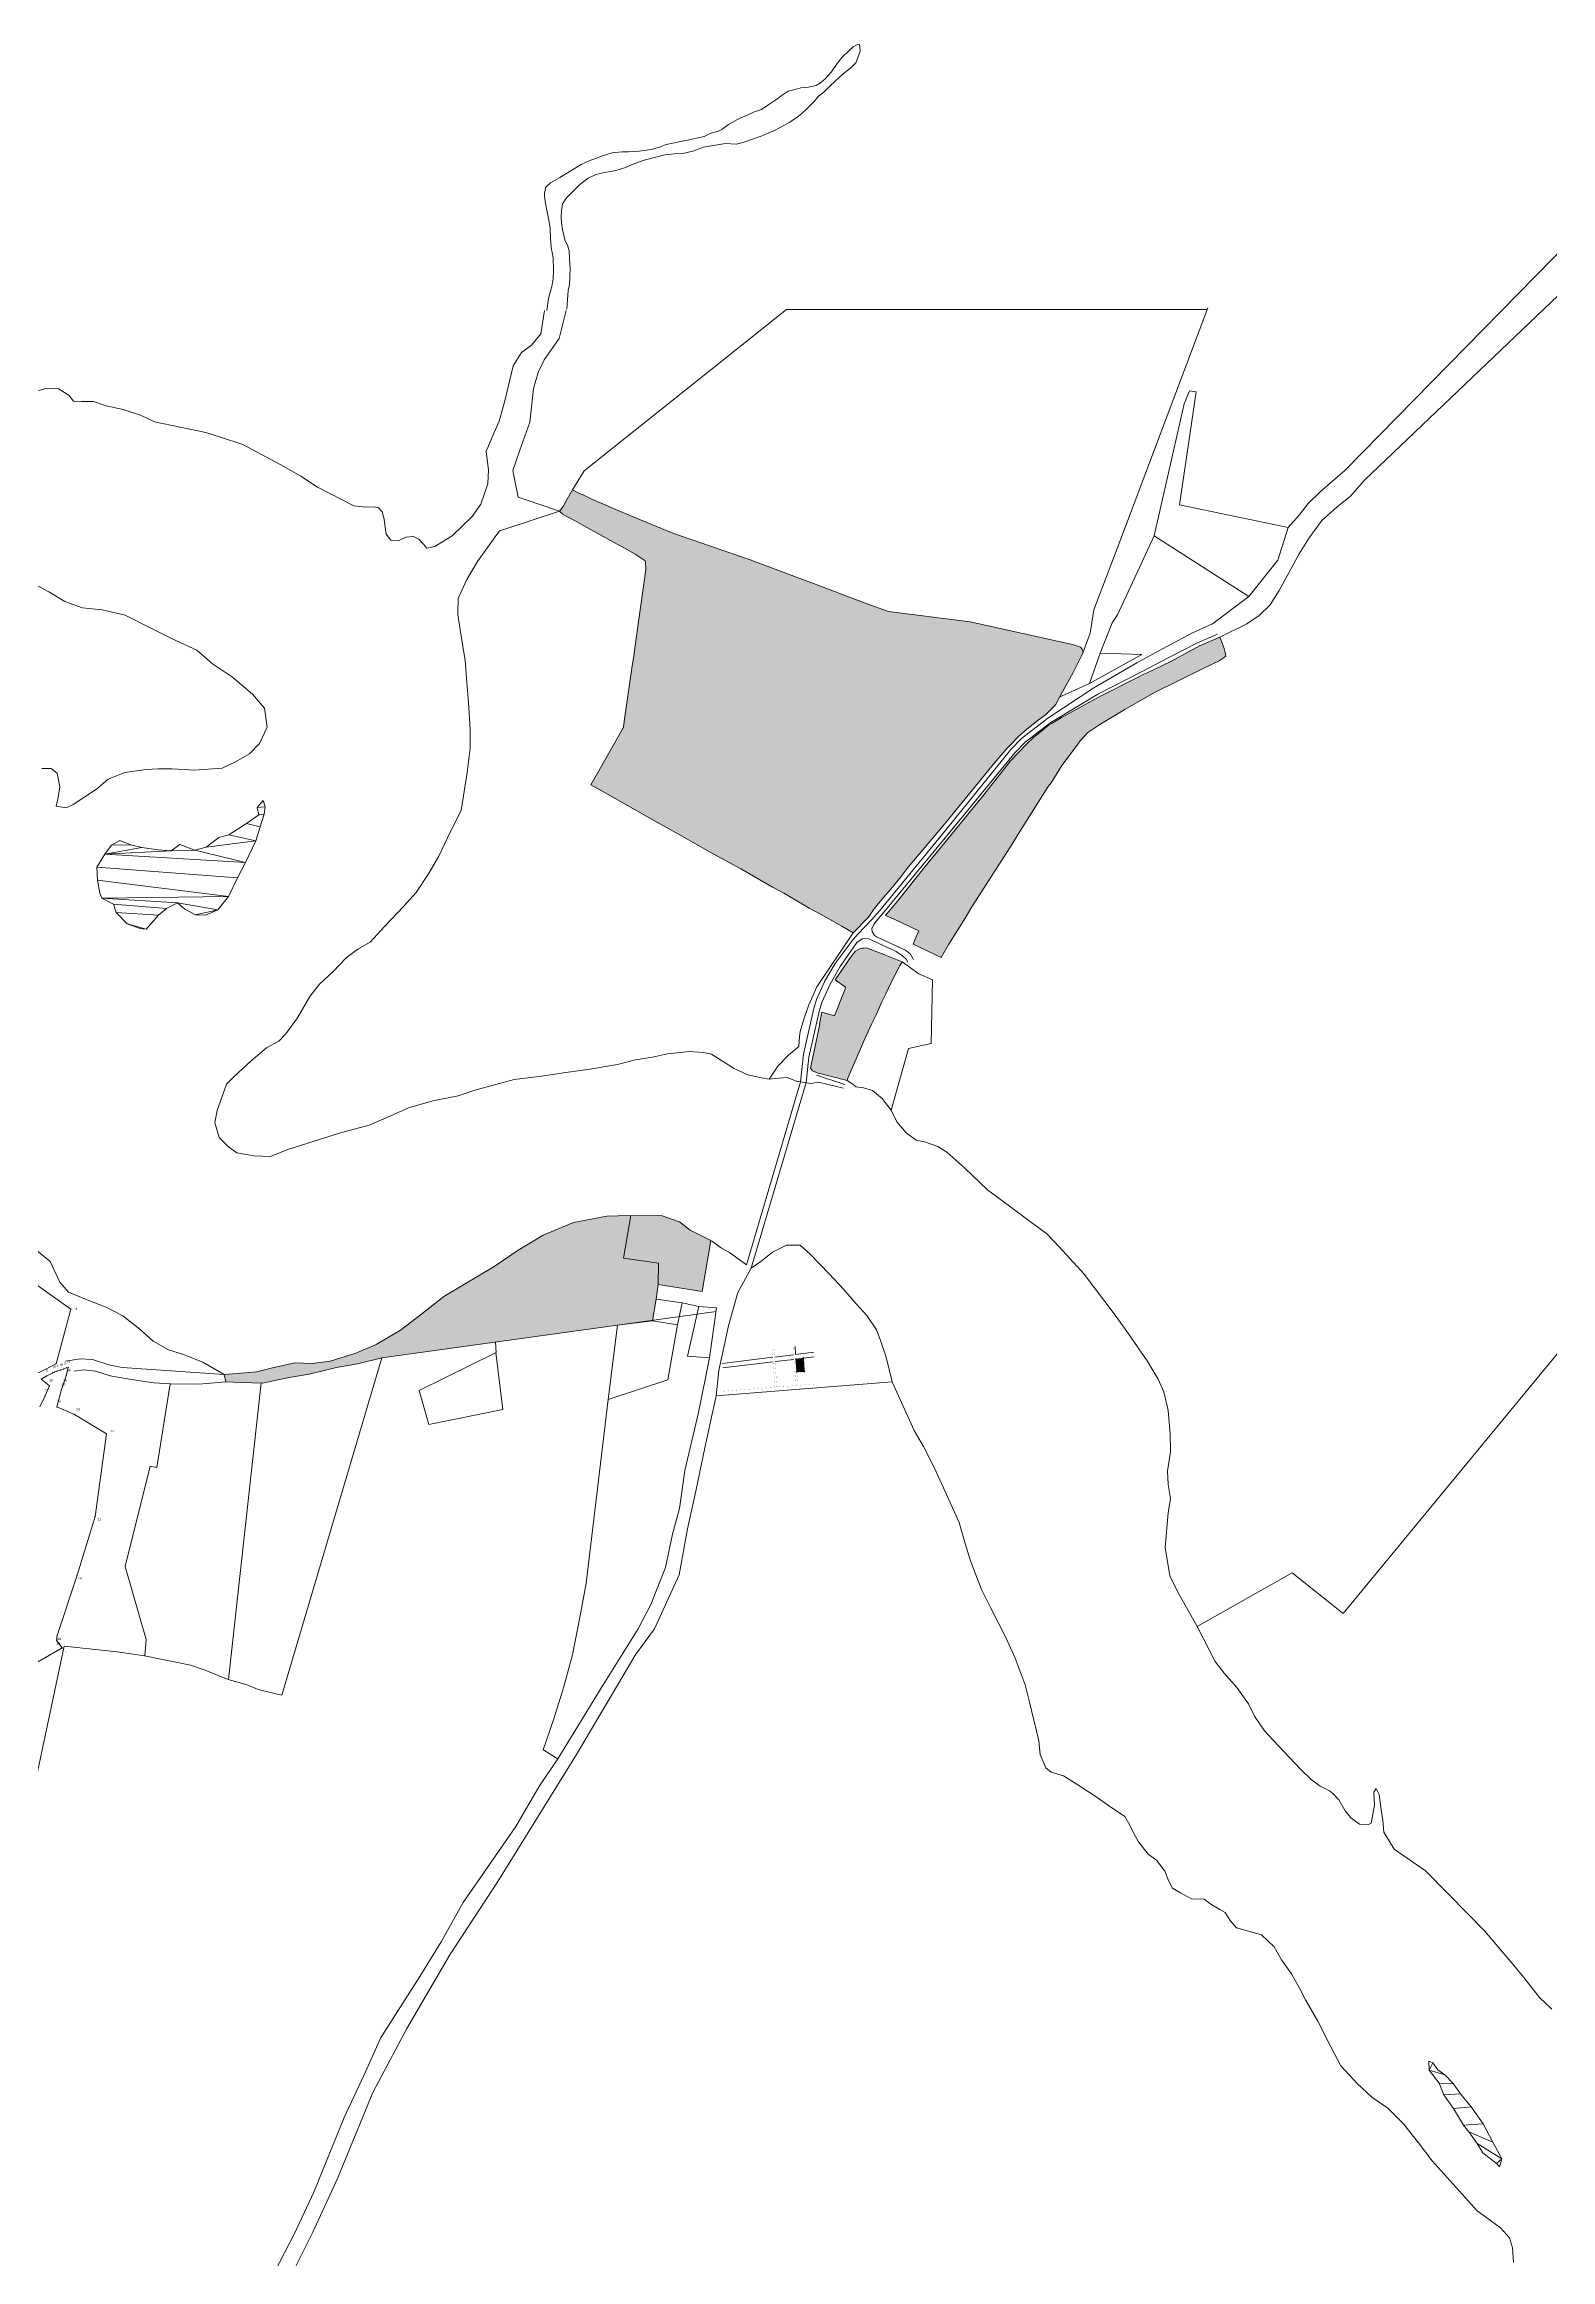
# Model space of a CAD drawing. Header units: millimetres. Extents: x 3522 to 28992, y 3906 to 26953.
# Drawn here: x 13922 to 15962, y 15112 to 18111 of the extents above; entities that cross this region are included whole.
import ezdxf
from ezdxf.enums import TextEntityAlignment as Align

# ---------------------------------------------------------------- set-up
doc = ezdxf.new("R2010")
doc.units = ezdxf.units.MM
for name, color, linetype in [('-2', 1, 'Continuous'), ('-3', 7, 'Continuous'), ('CVL_CUADCON_LIN', 8, 'Continuous'), ('CVL_CUADCON_TIT', 1, 'Continuous'), ('CVL_PUNTO', 250, 'Continuous'), ('CVL_PUNTO_NUM', 2, 'Continuous')]:
    doc.layers.add(name, color=color, linetype=linetype)
doc.styles.add('MONOTXT4', font='Monotxt4.shx')
doc.styles.get("Standard").update_dxf_attribs({"font": 'arial.ttf'})

msp = doc.modelspace()

# ---------------------------------------------------------------- hatches: boundary and pattern name
h = msp.add_hatch(color=7)
h.dxf.hatch_style = 1
h.paths.add_polyline_path([(15291.233, 17216.958), (15296.553, 17226.879), (15300.693, 17234.625), (15315.343, 17260.824), (15327.134, 17284.271), (15328.919, 17288.39), (15327.385, 17292.124), (15325.031, 17294.967), (15318.467, 17297.177), (15314.173, 17298.556), (15175.601, 17329.076), (15065.355, 17343.387), (15034.905, 17353.937), (14966.968, 17379.932), (14877.794, 17413.081), (14772.904, 17449.262), (14708.549, 17475.958), (14663.36, 17495.277), (14650.675, 17501.739), (14647.4, 17502.379), (14636.887, 17507.866), (14627.966, 17492.378), (14624.425, 17485.365), (14619.413, 17478.927), (14623.62, 17474.991), (14639.608, 17466.562), (14652.591, 17459.407), (14711.65, 17426.708), (14721.934, 17420.751), (14735.822, 17411.603), (14736.4, 17400.387), (14734.771, 17387.126), (14726.922, 17332.776), (14721.886, 17296.904), (14720.051, 17283.352), (14717.32, 17266.337), (14708.173, 17200.939), (14706.166, 17186.407), (14693.78, 17164.761), (14674.581, 17130.624), (14661.904, 17108.613), (14685.483, 17095.389), (14711.462, 17080.781), (14752.376, 17057.524), (14784.912, 17039.501), (14822.472, 17018.058), (14864.921, 16994.629), (14907.907, 16970.061), (14923.131, 16961.681), (14936.616, 16954.086), (14957.779, 16941.651), (14973.885, 16933.108), (15001.781, 16917.233), (15017.259, 16908.388), (15037.47, 16929.059), (15046.917, 16942.452), (15058.757, 16956.403), (15069.939, 16969.445), (15082.378, 16984.309), (15091.961, 16996.969), (15138.654, 17052.622), (15209.243, 17138.813), (15226.198, 17158.74), (15229.268, 17161.896), (15241.883, 17174.23), (15251.929, 17183.364), (15266.108, 17194.681), (15277.638, 17203.348), (15281.037, 17206.449)])
h.paths.add_polyline_path([(15051.676, 16804.193), (15056.215, 16814.613), (15061.445, 16825.626), (15064.561, 16832.177), (15073.689, 16850.948), (15080.867, 16864.377), (15083.504, 16869.07), (15058.734, 16878.629), (15035.468, 16887.778), (15029.306, 16887.11), (15026.453, 16886.282), (15023.448, 16885.139), (15020.339, 16883.226), (15017.779, 16880.128), (15014.335, 16875.912), (14993.048, 16844.528), (15006.981, 16834.686), (15005.758, 16830.922), (14992.136, 16795.811), (14974.954, 16800.96), (14971.721, 16784.369), (14972.308, 16784.473), (14959.607, 16725.063), (14962.358, 16721.174), (14965.888, 16719.743), (14968.506, 16718.714), (15009.017, 16708.252), (15010.089, 16711.61), (15031.049, 16760.611), (15042.213, 16784.546), (15048.308, 16796.925)])
at = {"lineweight": 9}
h = msp.add_hatch(color=7, dxfattribs=at)
h.dxf.hatch_style = 1
h.paths.add_polyline_path([(15234.119, 17030.39), (15240.979, 17041.948), (15281.581, 17106.072), (15285.365, 17111.442), (15300.081, 17134.534), (15320.654, 17162.472), (15324.811, 17168.039), (15335.253, 17179.526), (15351.359, 17190.231), (15385.067, 17210.687), (15425.293, 17233.369), (15491.532, 17266.15), (15512.992, 17276.348), (15517.33, 17278.945), (15519.894, 17280.919), (15522.186, 17282.796), (15521.322, 17287.791), (15519.983, 17293.101), (15515.695, 17303.791), (15513.805, 17308.436), (15486.196, 17296.563), (15447.505, 17275.535), (15415.688, 17259.977), (15411.124, 17258.404), (15402.63, 17254.027), (15350.617, 17227.591), (15299.527, 17199.798), (15286.233, 17191.706), (15281.522, 17188.822), (15270, 17179.47), (15261.893, 17172.887), (15251.397, 17163.322), (15230.504, 17141.072), (15194.297, 17095.14), (15159.877, 17053.195), (15114.629, 16997.776), (15079.012, 16953.24), (15061.28, 16931.609), (15068.93, 16928.644), (15075.494, 16925.503), (15091.865, 16917.508), (15106.408, 16910.714), (15102.375, 16901.882), (15098.653, 16892.956), (15136.408, 16874.897), (15146.919, 16893.011), (15169.03, 16928.232), (15178.229, 16943.386)])
h = msp.add_hatch(color=9, dxfattribs=at)
h.dxf.hatch_style = 1
h.paths.add_polyline_path([(14753.004, 16432.146), (14753.766, 16461.115), (14706.295, 16467.66), (14715.905, 16525.594), (14683.411, 16524.556), (14638.602, 16515.825), (14597.277, 16498.674), (14563.296, 16478.404), (14531.08, 16456.592), (14462.607, 16415.802), (14433.174, 16392.439), (14404.006, 16370.344), (14371.302, 16350.824), (14343.75, 16339.136), (14308.832, 16328.025), (14284.408, 16325.203), (14260.779, 16326.187), (14230.728, 16319.351), (14208.823, 16313.965), (14182.876, 16311.412), (14165.073, 16310.053), (14167.528, 16300.117), (14188.106, 16299.162), (14217.33, 16298.634), (14253.233, 16306.178), (14280.212, 16310.5), (14317.399, 16319.557), (14345.656, 16324.63), (14379.024, 16332.96), (14745.56, 16383.54), (14750.286, 16412.092)])
h.paths.add_polyline_path([(14824.284, 16491.53), (14796.6, 16505.45), (14781.958, 16516.771), (14757.125, 16525.391), (14734.248, 16525.097), (14715.89, 16525.501), (14706.295, 16467.66), (14753.766, 16461.115), (14753.004, 16432.146), (14812.901, 16422.435)])
at = {"layer": 'CVL_CUADCON_LIN', "linetype": 'ByBlock', "lineweight": 0, "ltscale": 0.5}
h = msp.add_hatch(dxfattribs=at)
h.set_pattern_fill('ANSI31', color=1, scale=10, style=0)
h.set_pattern_definition([(45, (-606444.737, -1322990.9041), (-0.8838834765, 0.8838834765), [])])
h.paths.add_polyline_path([(14941.006, 16313.678), (14939.742, 16331.002), (14949.858, 16332.23), (14951.142, 16314.216)])

# ---------------------------------------------------------------- linework, layer by layer
at = {"layer": '-2', "color": 1, "linetype": 'ByBlock', "lineweight": 0}
for p, q in [((15553.139, 17363.589), (15424.999, 17445.617)), ((15553.139, 17363.589), (15504.161, 17326.652, 34.969)), ((15328.919, 17288.39), (15338.19, 17313.749)), ((15351.679, 17286.934), (15337.338, 17245.637)), ((15408.339, 17284.879), (15337.338, 17245.637)), ((15408.339, 17284.879), (15351.679, 17286.934)), ((15337.338, 17245.637), (15299.574, 17228.707)), ((15106.165, 16852.809), (15083.504, 16869.07)), ((14745.455, 16382.906), (14750.286, 16412.092)), ((14750.286, 16412.092), (14753.004, 16432.146)), ((14785.572, 16407.186), (14750.286, 16412.092)), ((14379.024, 16332.96), (14831.528, 16395.403)), ((14698.129, 16376.995), (14745.455, 16382.906)), ((14745.455, 16382.906), (14779.466, 16377.504)), ((14779.466, 16377.504), (14785.572, 16407.186)), ((14808.148, 16402.145), (14785.572, 16407.186)), ((14832.28, 16400.649), (14808.148, 16402.145)), ((14832.28, 16400.649), (14822.534, 16332.62)), ((14532.61, 16354.154), (14533.872, 16340.152)), ((14685.554, 16276.204), (14698.129, 16376.995)), ((13950.467, 16328.33), (13970.319, 16331.448)), ((13970.319, 16331.448), (13986.831, 16330.531)), ((13986.831, 16330.531), (14009.133, 16323.205)), ((14009.133, 16323.205), (14026.894, 16319.735)), ((14026.894, 16319.735), (14165.073, 16310.053)), ((13962.037, 16314.496), (13975.272, 16316.66)), ((13975.272, 16316.66), (13990.759, 16314.735)), ((13990.759, 16314.735), (14010.781, 16308.193)), ((14010.781, 16308.193), (14034.128, 16304.162)), ((14034.128, 16304.162), (14051.387, 16301.459)), ((14051.387, 16301.459), (14070.174, 16298.995)), ((14070.174, 16298.995), (14093.035, 16297.51)), ((14165.073, 16310.053), (14167.528, 16300.117)), ((14171.223, 15897.109), (14215.556, 16298.666)), ((14831.743, 16281.444), (15070.31, 16300.053))]:
    msp.add_line(p, q, dxfattribs=at)
for points in [[(15988.632, 17844.926), (15683.495, 17534.193), (15650.205, 17505.782), (15633.798, 17489.669), (15621.202, 17473.519), (15606.317, 17457.137)], [(15992.264, 17789.83), (15710.069, 17521.235), (15690.817, 17499.556), (15672.385, 17484.478), (15652.149, 17466.621), (15635.167, 17442.887), (15621.251, 17421.158), (15594.132, 17371.847), (15582.016, 17352.389), (15567.403, 17338.038), (15550.527, 17326.503), (15513.805, 17308.436)], [(14927.169, 17752.022), (14652.864, 17533.675), (14636.887, 17507.866)], [(15497.573, 17754.309), (15383.364, 17451.091), (15343.297, 17345.473), (15338.19, 17313.749)], [(15606.317, 17457.137), (15459.169, 17487.491), (15481.863, 17640.802), (15472.723, 17641.904), (15465.705, 17624.177), (15424.999, 17445.617)], [(14563.575, 17497.929), (14619.413, 17478.927)], [(15424.999, 17445.617), (15375.263, 17338.82), (15368.049, 17327.703), (15351.679, 17286.934)], [(15606.317, 17457.137), (15592.71, 17412.529), (15553.139, 17363.589)], [(15299.574, 17228.707), (15296.493, 17226.767)], [(15017.259, 16908.388), (14968.253, 16835.037), (14957.111, 16810.74), (14950.332, 16791.232), (14945.61, 16774.5), (14944.79, 16767.899), (14943.655, 16754.438), (14929.825, 16742.367), (14915.207, 16727.508), (14903.617, 16710.078)], [(15124.646, 16844.502), (15123.128, 16758.35), (15092.314, 16751.522), (15068.706, 16667.864)], [(15106.165, 16852.809), (15124.646, 16844.502)], [(14753.004, 16432.146), (14753.766, 16461.115), (14706.295, 16467.66), (14715.89, 16525.501)], [(14753.004, 16432.146), (14812.901, 16422.435), (14824.284, 16491.531)], [(14879.26, 16454.094), (14860.924, 16420.969), (14848.585, 16376.095), (14835.094, 16315.727), (14831.743, 16281.444)], [(14779.466, 16377.504), (14766.103, 16302.901), (14685.554, 16276.204)], [(14808.148, 16402.145), (14793.071, 16334.929), (14822.534, 16332.62)], [(14939.287, 16337.242), (14938.497, 16348.075)], [(15994.718, 16367.109), (15681.11, 15986.779), (15611.952, 16041.821), (15483.469, 15968.804)], [(14170.857, 15897.214), (14196.463, 15889.857), (14211.15, 15883.619), (14243.361, 15875.947), (14378.644, 16332.865)], [(14217.33, 16298.634), (14253.233, 16306.178), (14280.212, 16310.5), (14317.399, 16319.557), (14345.656, 16324.63), (14379.024, 16332.96)], [(14533.872, 16340.152), (14429.213, 16288.517), (14442.533, 16242.386), (14542.598, 16262.8), (14533.258, 16339.849)], [(14822.534, 16332.62), (14807.905, 16258.537), (14789.173, 16180.171), (14782.112, 16128.639), (14772.658, 16093.905), (14762.858, 16048.754), (14743.359, 15998.863), (14726.041, 15965.982), (14678.609, 15889.918), (14617.241, 15789.838)], [(14840.016, 16325.186), (14908.279, 16333.477)], [(14840.77, 16318.982), (14908.734, 16327.236)], [(14910.963, 16333.802), (14936.604, 16336.916)], [(14911.418, 16327.562), (14937.059, 16330.676)], [(14929.369, 16336.038), (14936.604, 16336.916)], [(14939.287, 16337.242), (14963.878, 16340.229)], [(14940.969, 16314.176), (14939.678, 16331.887)], [(14940.238, 16331.062), (14964.333, 16333.988)], [(14949.893, 16331.731), (14951.106, 16314.715)], [(14057.571, 15929.226), (14059.755, 15951.377), (14031.137, 16050.012), (14064.862, 16185.936), (14073.997, 16184.325), (14092.247, 16297.561)], [(14093.035, 16297.51), (14131.411, 16297.151), (14167.528, 16300.117), (14188.106, 16299.162), (14217.33, 16298.634)], [(14831.743, 16281.444), (14816.383, 16210.926), (14804.178, 16152.325), (14792.8, 16101.088), (14781.58, 16038.919), (14748.152, 15965.775), (14722.945, 15931.697), (14642.454, 15795.703), (14535.724, 15623.861), (14470.805, 15524.577), (14412.743, 15424.72), (14366.743, 15338.222), (14318.7, 15221.495), (14285.276, 15148.859), (14256.043, 15090.418)], [(14685.554, 16276.204), (14655.671, 16027.644), (14648.212, 15988.57), (14637.03, 15930.722), (14624.693, 15886.102), (14611.87, 15844.029), (14597.522, 15801.969), (14617.302, 15789.938)], [(12731.211, 14990.314), (12837.304, 14973.561), (12892.509, 15298.392), (13273.919, 15230.514), (13604.997, 15625.458), (13877.559, 15607.909), (13948.354, 15942.507), (14020.466, 15934.461), (14057.274, 15929.287)], [(14057.274, 15929.287), (14119.686, 15916.502), (14139.453, 15909.963), (14170.857, 15897.214)], [(14617.241, 15789.838), (14592.268, 15753.471), (14560.269, 15698.359), (14488.96, 15595.068), (14459.014, 15542.225), (14430.387, 15494.962), (14377.045, 15411.583), (14357.338, 15367.032), (14327.559, 15304.275), (14286.77, 15203.239), (14260.352, 15147.059), (14219.761, 15068.644), (14191.895, 15021.119), (14121.487, 14904.602), (14078.52, 14845.019), (14053.895, 14819.323), (14029.17, 14782.19), (14017.069, 14764.511), (13998.981, 14730.621), (13989.054, 14699.958), (13977.299, 14663.721), (13962.918, 14617.849), (13945.672, 14564.125)]]:
    msp.add_lwpolyline(points, dxfattribs=at)
for points, elevation in [([(14978.842, 16842.53), (14967.669, 16817.909), (14963.897, 16805.916), (14949.878, 16743.856), (14945.989, 16706.546)], 35.517), ([(14985.957, 16838.464), (14974.783, 16813.843), (14971.012, 16801.849), (14956.993, 16739.789), (14953.402, 16705.344)], 35.328)]:
    msp.add_lwpolyline(points, dxfattribs=dict(at, elevation=elevation))
at = {"layer": '-2', "color": 1, "linetype": 'ByBlock', "lineweight": 0, "const_width": 0.1, "flags": 128}
for points in [[(14935.814, 16347.749), (14936.604, 16336.916)], [(14907.489, 16344.309), (14908.279, 16333.477)], [(14908.734, 16327.236), (14911.231, 16293)], [(14910.173, 16344.635), (14910.963, 16333.802)], [(14911.418, 16327.562), (14913.923, 16293.21)], [(14937.059, 16330.676), (14939.645, 16295.216)], [(14911.231, 16293), (14838.003, 16287.288)], [(14911.231, 16293), (14838.003, 16287.288)], [(14939.645, 16295.216), (14913.923, 16293.21)], [(14941.006, 16313.678), (14942.337, 16295.426)], [(14968.058, 16297.433), (14942.337, 16295.426)]]:
    msp.add_lwpolyline(points, dxfattribs=at)
msp.add_lwpolyline([(14941.006, 16313.678), (14939.742, 16331.002), (14949.858, 16332.23), (14951.142, 16314.216)], close=True, dxfattribs=at)
at = {"layer": '-2', "color": 1, "linetype": 'ByBlock', "lineweight": 0}
for centre in [(14939.742, 16331.002), (14949.858, 16332.23)]:
    msp.add_circle(centre, 0.5, dxfattribs=at)
for p in [(14939.742, 16331.002), (14949.858, 16332.23)]:
    msp.add_point(p, dxfattribs=at)
at = {"layer": '-3', "color": 1, "linetype": 'ByBlock', "lineweight": 0}
msp.add_line((14556.034, 17534.327), (14563.575, 17497.929), dxfattribs=at)
for points in [[(14602.166, 17750.719), (14604.461, 17766.87), (14609.296, 17783.12), (14611.081, 17794.038), (14611.343, 17805.973), (14611.1, 17821.972), (14608.317, 17836.449), (14607.055, 17848.132), (14606.811, 17862.353), (14604.535, 17875.306), (14602.763, 17884.449), (14600.486, 17895.624), (14599.223, 17905.783), (14599.226, 17909.846), (14600.755, 17917.971), (14607.106, 17923.554), (14620.06, 17930.655), (14640.635, 17943.338), (14649.017, 17948.411), (14660.446, 17953.736), (14667.557, 17956.017), (14677.716, 17960.073), (14690.668, 17964.127), (14704.38, 17965.641), (14713.013, 17965.635), (14727.486, 17966.641), (14743.483, 17968.915), (14754.911, 17971.954), (14764.054, 17975.503), (14790.718, 17981.071), (14815.604, 17986.133), (14823.731, 17990.444), (14835.921, 17994.245), (14839.477, 17996.02), (14848.368, 18002.617), (14863.608, 18011.24), (14874.021, 18015.042), (14882.149, 18019.354), (14893.323, 18022.901), (14903.23, 18029.751), (14912.629, 18036.093), (14921.012, 18042.436), (14929.14, 18047.763), (14936.759, 18049.535), (14946.409, 18052.068), (14954.534, 18052.824), (14967.231, 18055.609), (14972.819, 18059.16), (14979.17, 18064.234), (14988.064, 18074.132), (14995.434, 18085.047), (15002.55, 18093.676), (15011.188, 18102.558), (15017.285, 18107.633), (15023.127, 18110.93), (15025.413, 18111.182), (15026.426, 18107.118), (15026.676, 18102.039), (15024.386, 18095.438), (15021.08, 18086.298), (15014.474, 18079.954), (15003.804, 18071.328), (14993.387, 18061.685), (14985.511, 18054.326), (14977.635, 18046.459), (14970.522, 18040.877), (14964.423, 18033.771), (14954.515, 18023.874), (14947.655, 18017.276), (14941.05, 18011.948), (14930.381, 18005.099), (14919.205, 17999.012), (14908.791, 17993.686), (14900.664, 17990.391), (14892.791, 17986.587), (14867.902, 17978.224), (14859.268, 17976.199), (14844.289, 17976.971), (14814.324, 17971.913), (14800.102, 17966.336), (14786.643, 17963.298), (14774.709, 17963.052), (14762.267, 17961.537), (14734.333, 17954.446), (14721.635, 17949.884), (14707.412, 17944.053), (14695.73, 17940.252), (14681.002, 17937.723), (14668.812, 17934.684), (14658.399, 17929.867), (14646.968, 17921.494), (14639.091, 17913.12), (14628.928, 17903.223), (14623.591, 17895.1), (14622.061, 17885.705), (14621.802, 17878.087), (14622.304, 17869.452), (14623.567, 17860.31), (14625.339, 17852.182), (14626.859, 17846.594), (14630.661, 17837.703), (14632.434, 17831.607), (14633.189, 17820.687), (14633.942, 17808.497), (14633.679, 17795.292), (14633.165, 17786.15), (14631.382, 17777.771), (14629.588, 17752.632)], [(14599.058, 17750.706), (14594.255, 17719.265), (14581.667, 17703.878), (14567.854, 17693.84), (14556.765, 17675.643), (14545.423, 17628.472), (14537.812, 17601.092), (14527.7, 17578.311), (14519.913, 17559.829), (14523.509, 17535.14), (14522.325, 17516.088), (14512.935, 17488.724), (14501.35, 17471.803), (14473.925, 17445.625), (14460.125, 17437.112), (14450.415, 17431.103), (14439.977, 17429.167), (14435.447, 17434.293), (14428.897, 17440.963), (14421.815, 17444.842), (14411.384, 17443.669), (14401.689, 17439.439), (14391.017, 17439.793), (14384.733, 17447.731), (14383.067, 17460.71), (14381.863, 17468.346), (14379.155, 17478.285), (14374.116, 17483.415), (14368.539, 17484.993), (14357.352, 17484.589), (14340.848, 17486.523), (14291.759, 17511.384), (14269.272, 17526.591), (14241.956, 17541.843), (14190.35, 17569.523), (14160.19, 17579.21), (14140.422, 17585.749), (14070.906, 17599.872), (14051.923, 17608.946), (14028.607, 17616.535), (14005.268, 17621.583), (13988.038, 17627.59), (13972.027, 17627.74), (13961.099, 17627.843), (13954.817, 17636.035), (13940.913, 17644.553), (13925.165, 17645.717), (13908.345, 17640.537)], [(14628.292, 17750.823), (14618.854, 17712.935), (14598.777, 17684.146), (14590.492, 17666.94), (14584.456, 17645.137), (14581.439, 17620.001), (14579.482, 17599.686), (14565.933, 17561.686), (14556.034, 17534.327)], [(14619.413, 17478.927), (14545.425, 17454.869), (14538.289, 17452.648), (14521.822, 17429.672), (14508.439, 17410.734), (14493.993, 17386.468), (14486.476, 17369.763), (14482.332, 17360.905), (14481.893, 17339.813), (14485.495, 17315.886), (14491.508, 17276.941), (14494.04, 17246.924), (14496.094, 17220.216), (14497.429, 17198.598), (14498.308, 17182.831), (14498.343, 17157.921), (14494.244, 17125.171), (14486.169, 17073.902), (14471.168, 17044.304), (14455.891, 17012.166), (14442.208, 16987.893), (14425.211, 16962.635), (14408.271, 16943.73), (14382.877, 16917.279), (14362.86, 16895.353), (14346.51, 16885.847), (14330.651, 16874.303), (14312.95, 16855.66), (14294.249, 16838.805), (14281.395, 16822.15), (14264.365, 16793.079), (14248.927, 16771.618), (14239.435, 16761.54), (14222.581, 16752.547), (14201.838, 16734.695), (14178.78, 16713.814), (14168.523, 16703.489), (14155.756, 16667.769), (14152.564, 16651.531), (14158.482, 16630.888), (14171.08, 16618.315), (14182.193, 16610.331), (14206.049, 16606.295), (14227.899, 16605.328), (14251.618, 16614.765), (14322.981, 16637.227), (14361.704, 16647.54), (14381.353, 16656.506), (14414.779, 16671.444), (14447.902, 16680.793), (14482.017, 16687.336), (14504.959, 16695.001), (14558.208, 16709.753), (14592.047, 16713.757), (14628.184, 16719.011), (14657.702, 16723.056), (14697.921, 16730.05), (14722.374, 16736.176), (14745.283, 16740.028), (14765.652, 16744.159), (14795.42, 16747.692), (14814.469, 16746.243), (14825.379, 16744.108), (14840.289, 16734.309), (14855.961, 16724.504), (14874.438, 16715.689), (14893.211, 16711.7), (14903.617, 16710.078)], [(13918.362, 17130.816), (13931.069, 17130.697), (13939.146, 17124.267), (13942.798, 17105.932), (13940.384, 17091.467), (13937.485, 17079.802), (13951.189, 17077.386), (13960.632, 17081.873), (13992.077, 17102.675), (14007.954, 17116.252), (14030.655, 17125.444), (14059.665, 17129.493), (14075.936, 17130.104), (14094.745, 17130.182), (14124.975, 17128.374), (14162.36, 17131.074), (14180.48, 17139.546), (14199.636, 17150.296), (14212.979, 17164.66), (14223.59, 17186.42), (14219.749, 17212.128), (14203.649, 17231.088), (14176.402, 17254.219), (14149.367, 17272.518), (14128.178, 17290.763), (14094.004, 17306.588), (14063.891, 17321.612), (14031.249, 17338.185), (13999.798, 17345.597), (13973.39, 17348.386), (13949.318, 17356.745), (13927.827, 17369.655), (13898.231, 17385.691)], [(15026.453, 16886.282), (15023.448, 16885.139), (15020.339, 16883.226), (15017.779, 16880.128), (15014.335, 16875.912), (14993.048, 16844.528), (15006.981, 16834.686), (15005.758, 16830.922), (14992.136, 16795.811), (14974.954, 16800.96), (14971.721, 16784.369), (14972.308, 16784.473), (14959.607, 16725.063), (14962.358, 16721.174), (14968.285, 16718.771), (15009.017, 16708.252), (15010.089, 16711.61), (15031.049, 16760.611), (15042.213, 16784.546), (15048.308, 16796.925), (15051.676, 16804.193), (15056.215, 16814.613), (15061.445, 16825.626), (15064.561, 16832.177), (15073.689, 16850.948), (15080.867, 16864.377), (15083.504, 16869.07), (15058.734, 16878.629), (15035.468, 16887.778), (15031.854, 16887.386), (15029.752, 16887.24), (15026.453, 16886.282)], [(14903.617, 16710.078), (14911.504, 16711.021), (14927.783, 16712.393), (14940.447, 16707.445), (14960.092, 16704.259)], [(14965.888, 16719.743), (14968.506, 16718.714)], [(15009.017, 16708.252), (15015.289, 16704.269), (15021.458, 16699.824), (15031.359, 16698.461), (15043.27, 16694.536), (15057.149, 16683.223), (15062.174, 16676.567), (15068.706, 16667.864)], [(14879.26, 16454.094), (14953.402, 16705.344)], [(15068.706, 16667.864), (15076.449, 16652.286), (15089.278, 16637.17), (15102.409, 16627.388), (15113.825, 16624.994), (15132.072, 16618.977), (15143.95, 16611.24), (15168.412, 16589.406), (15199.42, 16560.394), (15250.172, 16522.3), (15279.463, 16500.421), (15296.341, 16483.233), (15330.071, 16445.807), (15372.285, 16390.509), (15390.363, 16365.176), (15415.46, 16328.848), (15430.236, 16303.8), (15438.219, 16286.696), (15443.842, 16261.225), (15446.617, 16229.935), (15447.166, 16205.529), (15443.129, 16179.895), (15443.98, 16161.078), (15447.121, 16142.493), (15444.152, 16122.695), (15439.93, 16075.966), (15446.201, 16037.527), (15456.436, 16016.334), (15483.469, 15968.804)], [(14714.173, 16525.539), (14683.411, 16524.556), (14638.602, 16515.825), (14597.277, 16498.674), (14563.296, 16478.404), (14531.08, 16456.592), (14462.607, 16415.802), (14433.174, 16392.439), (14404.006, 16370.344), (14371.302, 16350.824), (14343.75, 16339.136), (14308.832, 16328.025), (14284.408, 16325.203), (14260.779, 16326.187), (14230.728, 16319.351), (14208.823, 16313.965), (14182.876, 16311.412), (14165.073, 16310.053)], [(14825.447, 16490.946), (14796.6, 16505.45), (14781.958, 16516.771), (14757.125, 16525.391), (14734.248, 16525.097), (14714.173, 16525.539)], [(14165.073, 16310.053), (14136.5, 16326.842), (14110.159, 16337.256), (14089.881, 16343.546), (14069.144, 16355.433), (14050.986, 16371.616), (14027.761, 16389.626), (14006.509, 16400.754), (13981.686, 16410.391), (13954.588, 16421.575), (13942.508, 16435.159), (13929.535, 16462.986), (13910.863, 16478.411)], [(14872.858, 16458.724), (14849.711, 16475.468), (14838.832, 16481.162), (14825.699, 16490.689)], [(15070.31, 16300.053), (15061.963, 16333.683), (15053.786, 16357.652), (15049.071, 16370.659), (15035.769, 16389.847), (15021.421, 16405.741), (15004.819, 16425.468), (14984.671, 16446.499), (14959.234, 16473.172), (14945.618, 16485.5), (14926.807, 16485.167), (14908.172, 16475.937), (14892.304, 16463.377), (14879.26, 16454.094)], [(15911.806, 15107.705), (15910.455, 15127.544), (15906.509, 15141.306), (15893.92, 15154.896), (15875.74, 15168.537), (15862.605, 15177.811), (15801.693, 15245.738), (15782.844, 15270.061), (15762.736, 15295.667), (15741.571, 15316.708), (15719.844, 15331.654), (15699.929, 15350.395), (15677.772, 15374.241), (15664.271, 15399.786), (15646.785, 15434.518), (15630.009, 15463.397), (15621.763, 15479.487), (15611.002, 15498.651), (15597.697, 15517.585), (15587.434, 15535.474), (15570.29, 15551.393), (15552.799, 15556.64), (15536.572, 15561.113), (15528.016, 15570.852), (15521.25, 15581.845), (15514.169, 15585.978), (15501.777, 15592.957), (15492.686, 15599.651), (15475.66, 15600.064), (15460.737, 15608.338), (15449.865, 15614.794), (15444.617, 15625.01), (15439.392, 15637.768), (15428.085, 15652.616), (15416.719, 15660.856), (15403.647, 15677.246), (15397.391, 15688.489), (15391.901, 15699.978), (15385.141, 15711.734), (15361.898, 15727.71), (15347.749, 15737.247), (15321.722, 15754.521), (15302.26, 15766.904), (15285.275, 15771.892), (15278.208, 15777.55), (15270.488, 15795.669), (15268.871, 15814.239), (15255.62, 15868.249), (15250.475, 15890.156), (15236.811, 15926.123), (15224.093, 15953.948), (15214.099, 15973.613), (15203.102, 15994.813), (15191.616, 16018.305), (15182.414, 16041.267), (15175.964, 16059.374), (15169.04, 16081.298), (15160.903, 16109.842), (15139.457, 16156.812), (15126.991, 16184.38), (15112.75, 16212.473), (15099.726, 16234.454), (15070.31, 16300.053)], [(15483.469, 15968.804), (15507.456, 15921.81), (15519.771, 15905.936), (15537.137, 15886.456), (15552.956, 15864.449), (15560.688, 15847.6), (15574.492, 15827.645), (15586.073, 15815.082), (15623.343, 15775.59), (15637.708, 15761.73), (15650.085, 15752.972), (15662.483, 15746.501), (15667.026, 15742.9), (15675.085, 15734.437), (15683.594, 15719.361), (15691.392, 15710.137), (15703.261, 15701.384), (15714.437, 15700.517), (15718.775, 15702.51), (15723.566, 15727.12), (15722.703, 15744.667), (15725.795, 15749.467), (15729.792, 15741.55), (15732.407, 15720.937), (15734.819, 15706.172), (15736.206, 15690.4), (15750.237, 15667.393), (15792.427, 15638.276), (15824.17, 15606.206), (15872.787, 15556.441), (15913.294, 15509.293), (15927.624, 15491.366), (15946.979, 15466.784), (15963.868, 15450.866)]]:
    msp.add_lwpolyline(points, dxfattribs=at)
for points, elevation in [([(15005.771, 16702.866), (14967.667, 16715.23)], 34.233), ([(14872.858, 16458.724), (14945.989, 16706.546)], 35.517), ([(14960.092, 16704.259), (14970.121, 16705.984), (15004.227, 16697.629)], 34.614)]:
    msp.add_lwpolyline(points, dxfattribs=dict(at, elevation=elevation))
at = {"color": 1, "linetype": 'ByBlock', "lineweight": 0}
msp.add_line((14927.169, 17752.022), (15496.711, 17752.022), dxfattribs=at)
for points in [[(15328.919, 17288.39), (15327.385, 17292.124), (15325.031, 17294.967), (15318.467, 17297.177), (15314.173, 17298.556), (15175.601, 17329.076), (15065.355, 17343.387), (15034.905, 17353.937), (14966.968, 17379.932), (14877.794, 17413.081), (14772.904, 17449.262), (14708.549, 17475.958), (14663.36, 17495.277), (14650.675, 17501.739), (14647.4, 17502.379), (14636.887, 17507.866), (14627.966, 17492.378), (14624.425, 17485.365), (14619.413, 17478.927), (14623.62, 17474.991), (14639.608, 17466.562), (14652.591, 17459.407), (14711.65, 17426.708), (14721.934, 17420.751), (14735.621, 17411.736), (14735.782, 17411.108), (14735.874, 17410.607), (14736.4, 17400.387), (14734.771, 17387.126), (14726.922, 17332.776), (14721.886, 17296.904), (14720.051, 17283.352), (14717.32, 17266.337), (14708.173, 17200.939), (14706.243, 17186.962), (14705.651, 17185.506), (14693.78, 17164.761), (14674.581, 17130.624), (14661.904, 17108.613), (14685.483, 17095.389), (14711.462, 17080.781), (14752.376, 17057.524), (14784.912, 17039.501), (14822.472, 17018.058), (14864.921, 16994.629), (14907.907, 16970.061), (14923.131, 16961.681), (14936.616, 16954.086), (14957.779, 16941.651), (14973.885, 16933.108), (15001.781, 16917.233), (15017.259, 16908.388), (15037.47, 16929.059), (15046.917, 16942.452), (15058.757, 16956.403), (15069.939, 16969.445), (15082.378, 16984.309), (15091.961, 16996.969), (15138.654, 17052.622), (15209.243, 17138.813), (15226.198, 17158.74), (15229.268, 17161.896), (15241.883, 17174.23), (15251.929, 17183.364), (15266.108, 17194.681), (15277.638, 17203.348), (15281.037, 17206.449), (15291.233, 17216.958), (15296.553, 17226.879), (15300.693, 17234.625), (15315.343, 17260.824), (15327.134, 17284.271), (15328.919, 17288.39)], [(15061.28, 16931.609), (15079.012, 16953.24), (15114.629, 16997.776), (15159.877, 17053.195), (15194.297, 17095.14), (15230.504, 17141.072), (15251.397, 17163.322), (15261.893, 17172.887), (15270, 17179.47), (15281.522, 17188.822), (15286.233, 17191.706), (15299.527, 17199.798), (15350.617, 17227.591), (15402.63, 17254.027), (15411.124, 17258.404), (15415.688, 17259.977), (15447.505, 17275.535), (15486.196, 17296.563), (15513.805, 17308.436), (15515.695, 17303.791), (15519.983, 17293.101), (15521.322, 17287.791), (15522.186, 17282.796), (15519.894, 17280.919), (15517.33, 17278.945), (15512.992, 17276.348), (15491.532, 17266.15), (15425.293, 17233.369), (15385.067, 17210.687), (15351.359, 17190.231), (15335.253, 17179.526), (15324.811, 17168.039), (15320.654, 17162.472), (15300.081, 17134.534), (15285.365, 17111.442), (15281.581, 17106.072), (15240.979, 17041.948), (15234.119, 17030.39), (15178.229, 16943.386), (15169.03, 16928.232), (15146.919, 16893.011), (15136.408, 16874.897), (15098.653, 16892.956), (15102.375, 16901.882), (15106.408, 16910.714), (15091.865, 16917.508), (15075.494, 16925.503), (15068.93, 16928.644), (15061.28, 16931.609)], [(14950.643, 16314.189), (14941.505, 16313.704)]]:
    msp.add_lwpolyline(points, dxfattribs=at)
for points, elevation in [([(15281.179, 17198.671), (15343.062, 17240.048), (15401.403, 17273.62), (15436.114, 17292.668), (15476.874, 17314.137), (15504.161, 17326.652)], 34.969), ([(15284.992, 17192.962), (15348.591, 17231.107), (15408.764, 17262.191), (15444.153, 17280.347), (15483.838, 17300.875), (15511.017, 17312.473)], 34.582), ([(14978.576, 16842.065), (14992.733, 16866.835), (15017.143, 16899.11), (15024.233, 16906.804), (15041.907, 16925.688), (15053.255, 16938.539), (15143.733, 17048.386), (15230.743, 17156.462), (15245.298, 17171.205), (15281.179, 17198.671)], 35.517), ([(15099.188, 16872.226), (15094.903, 16879.47), (15088.054, 16884.7), (15049.081, 16902.715), (15045.947, 16904.765), (15042.989, 16910.125), (15042.773, 16913.777), (15045.297, 16919.299), (15046.396, 16921.922), (15057.119, 16933.836), (15148.007, 17044.481), (15236.048, 17152.014), (15250.126, 17166.413), (15284.992, 17192.962)], 35.638), ([(14985.957, 16838.464), (14999.721, 16862.507), (15022.232, 16894.871), (15029.351, 16899.943), (15032.847, 16900.693), (15038.683, 16899.867), (15044.277, 16897.299), (15075.43, 16882.966), (15084.218, 16877.162), (15089.247, 16872.304), (15091.42, 16868.393)], 35.328)]:
    msp.add_lwpolyline(points, dxfattribs=dict(at, elevation=elevation))
for centre in [(14941.006, 16313.678), (14951.142, 16314.216)]:
    msp.add_circle(centre, 0.5, dxfattribs=at)
for p in [(14941.006, 16313.678), (14951.142, 16314.216)]:
    msp.add_point(p, dxfattribs=at)
at = {"layer": 'CVL_CUADCON_LIN', "color": 1, "linetype": 'ByBlock', "lineweight": 0, "ltscale": 0.5, "const_width": 0.1, "flags": 128}
msp.add_lwpolyline([(14939.645, 16295.216), (14913.923, 16293.21)], dxfattribs=at)
at = {"layer": 'CVL_CUADCON_TIT', "color": 1, "linetype": 'ByBlock', "lineweight": 0, "ltscale": 0.5, "flags": 128}
msp.add_lwpolyline([(13502.944, 16524.459), (13489.647, 16422.528), (13914.462, 16312.826), (13937.458, 16324.808), (13957.593, 16398.764), (13779.317, 16524.903), (13775.11, 16526.665)], close=True, dxfattribs=at)
msp.add_lwpolyline([(13891.377, 15908.49), (13945.801, 15939.888), (13938.179, 15950.113), (13938.99, 15956.733), (13965.928, 16038.59), (13990.418, 16117.986), (14005.653, 16229.64), (13962.399, 16256.064), (13938.733, 16266.364), (13944.663, 16289.727), (13946.629, 16294.788), (13951.349, 16308.586), (13954.007, 16319.629), (13951.816, 16319.203), (13947.647, 16317.607), (13943.611, 16316.279), (13938.255, 16314.492), (13935.027, 16313.256), (13933.018, 16312.461), (13924.8, 16308.295), (13917.261, 16303.851), (13928.561, 16294.698), (13922.596, 16281.331), (13915.752, 16266.551)], dxfattribs=at)
at = {"layer": 'CVL_PUNTO', "color": 1, "linetype": 'ByBlock', "lineweight": 0, "ltscale": 0.5}
for p in [(13957.593, 16398.764), (13937.458, 16324.808), (13947.647, 16317.607), (13951.816, 16319.203), (13954.007, 16319.629), (13924.8, 16308.295), (13928.561, 16294.698), (13933.018, 16312.461), (13935.027, 16313.256), (13938.255, 16314.492), (13943.611, 16316.279), (13944.663, 16289.727), (13946.629, 16294.788), (13951.349, 16308.586), (13922.596, 16281.331), (13938.733, 16266.364), (13962.399, 16256.064), (14005.653, 16229.64), (13990.418, 16117.986), (13965.928, 16038.59), (13938.179, 15950.113), (13938.99, 15956.733), (13945.801, 15939.888)]:
    msp.add_point(p, dxfattribs=at)

# ---------------------------------------------------------------- texts
at = {"layer": '-2', "color": 1, "linetype": 'ByBlock', "lineweight": 0}
msp.add_text('2', height=1, rotation=90, dxfattribs=at).set_placement((14938.97, 16331.637), align=Align.MIDDLE_RIGHT)
msp.add_text('3', height=1, rotation=90, dxfattribs=at).set_placement((14950.494, 16333.002), align=Align.BOTTOM_LEFT)
at = {"color": 1, "linetype": 'ByBlock', "lineweight": 0}
msp.add_text('1', height=1, rotation=90, dxfattribs=at).set_placement((14940.344, 16312.927), align=Align.TOP_RIGHT)
msp.add_text('4', height=1, rotation=90, dxfattribs=at).set_placement((14951.892, 16313.554), align=Align.MIDDLE_LEFT)
at = {"layer": 'CVL_CUADCON_TIT', "color": 1, "linetype": 'ByBlock', "lineweight": 0, "ltscale": 0.5}
msp.add_text('1', height=3, rotation=90, dxfattribs=at).set_placement((13953.927, 16316.63), align=Align.TOP_RIGHT)
at = {"layer": 'CVL_PUNTO_NUM', "color": 1, "linetype": 'ByBlock', "lineweight": 0, "ltscale": 0.5, "style": 'MONOTXT4'}
for s, p in [('4', (13963.497, 16397.696)), ('7', (13932.686, 16318.452)), ('6', (13934.803, 16319.252)), ('5', (13938.2, 16320.491)), ('3', (13942.531, 16321.605)), ('4', (13943.83, 16322.275)), ('3', (13948.066, 16323.592)), ('27', (13952.002, 16314.55)), ('2', (13952.435, 16325.171)), ('1', (13954.73, 16325.585)), ('11', (13921.406, 16287.212)), ('8', (13924.012, 16314.243)), ('10', (13927.893, 16300.661)), ('25', (13945.015, 16295.716)), ('26', (13947.084, 16300.771)), ('24', (13938.682, 16272.363)), ('23', (13964.638, 16261.631)), ('22', (14011.091, 16232.177)), ('21', (13993.628, 16112.917)), ('20', (13966.912, 16032.671)), ('18', (13938.151, 15944.113)), ('19', (13938.982, 15950.733)), ('17', (13945.952, 15933.89))]:
    msp.add_text(s, height=3, dxfattribs=at).set_placement(p)

# ---------------------------------------------------------------- meshes
at = {"layer": '-3', "color": 1, "linetype": 'ByBlock', "lineweight": 0}
mesh = msp.add_polyface(dxfattribs=at)
corners = [(14038.689, 17027.256), (14012.763, 17026.99), (14053.909, 17023.809), (14003.758, 17014.62), (14086.985, 16940.892), (14015.113, 16947.157), (14076.488, 16932.094), (14018.824, 16935.684), (14059.545, 16912.935), (14033.685, 16920.294), (14220.866, 17078.674), (14209.929, 17077.759), (14219.508, 17068.773), (14212.384, 17067.823), (14214.022, 17051.795), (14195.506, 17056.035), (14208.264, 17032.785), (14171.737, 17041.007), (14140.836, 17024.266), (14194.28, 17003.178), (14125.296, 17020.091), (14183.423, 16982.437), (13992.929, 16996.929), (14171.255, 16957.133), (13993.791, 16979.383), (13999.423, 16954.929), (14156.613, 16939.477), (14101.795, 16948.633), (14126.308, 16932.644), (14093.517, 17019.117), (14139.775, 16932.264), (14111.887, 16940.15), (14051.421, 16914.028), (13996.689, 16962.071), (14023.746, 17033.242), (14075.992, 17020.552), (14105.286, 17027.903), (14157.98, 17037.323), (14217.892, 17087.344)]
mesh.append_faces([[corners[k] for k in face] for face in [(1, 0, 34), (8, 9, 32), (11, 10, 38), (26, 28, 30), (29, 20, 36)]], dxfattribs={"vtx0": -1, "color": 1})
mesh.append_faces([[corners[k] for k in face] for face in [(2, 3, 29, 35)]], dxfattribs={"vtx0": -1, "vtx1": -1, "color": 1})
mesh.append_faces([[corners[k] for k in face] for face in [(23, 25, 27, 26)]], dxfattribs={"vtx0": -1, "vtx1": -1, "vtx2": -1, "color": 1})
mesh.append_faces([[corners[k] for k in face] for face in [(19, 20, 29, 3)]], dxfattribs={"vtx0": -1, "vtx1": -1, "vtx2": -1, "vtx3": -1, "color": 1})
mesh.append_faces([[corners[k] for k in face] for face in [(0, 1, 3, 2), (4, 5, 7, 6), (5, 4, 27, 25), (6, 7, 9, 8), (10, 11, 13, 12), (12, 13, 15, 14), (14, 15, 17, 16), (16, 18, 20, 19), (19, 3, 22, 21), (21, 22, 24, 23)]], dxfattribs={"vtx0": -1, "vtx2": -1, "color": 1})
mesh.append_faces([[corners[k] for k in face] for face in [(16, 17, 37, 18), (23, 24, 33, 25), (26, 27, 31, 28)]], dxfattribs={"vtx0": -1, "vtx3": -1, "color": 1})
mesh = msp.add_polyface(dxfattribs=at)
corners = [(15802.346, 15378.159), (15797.43, 15368.292), (15818.722, 15361.738), (15830.31, 15349.937), (15811.002, 15350.881), (15840.104, 15336.374), (15817.215, 15334.809), (15854.434, 15318.448), (15830.27, 15316.386), (15870.755, 15295.673), (15843.798, 15293.892), (15883.754, 15270.896), (15851.342, 15284.671), (15895.754, 15248.162), (15862.64, 15268.806), (15888.585, 15242.129), (15892.863, 15237.259), (15870.155, 15256.281), (15797.029, 15380.496), (15809.127, 15368.945)]
mesh.append_faces([[corners[k] for k in face] for face in [(1, 0, 18), (13, 15, 16)]], dxfattribs={"vtx0": -1, "color": 1})
mesh.append_faces([[corners[k] for k in face] for face in [(0, 1, 2, 19)]], dxfattribs={"vtx0": -1, "vtx1": -1, "color": 1})
mesh.append_faces([[corners[k] for k in face] for face in [(2, 1, 4, 3), (3, 4, 6, 5), (5, 6, 8, 7), (7, 8, 10, 9), (9, 10, 12, 11), (11, 12, 14, 13)]], dxfattribs={"vtx0": -1, "vtx2": -1, "color": 1})
mesh.append_faces([[corners[k] for k in face] for face in [(13, 14, 17, 15)]], dxfattribs={"vtx0": -1, "vtx3": -1, "color": 1})

doc.saveas('drawing.dxf')
